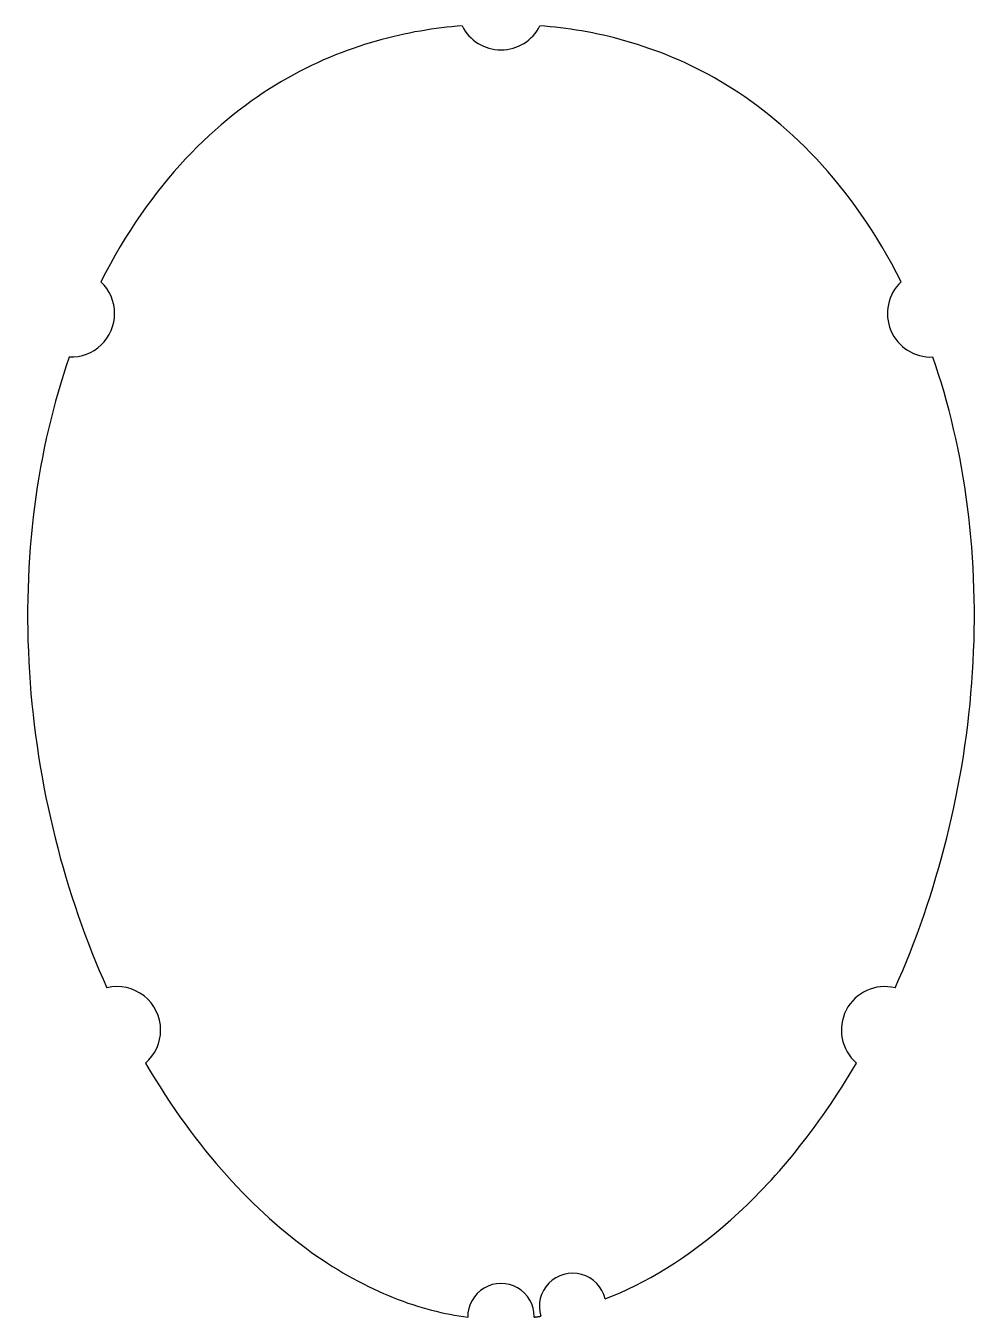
# Model space of a CAD drawing. Header units: millimetres. Extents: x -46 to 46, y -63 to 63.
import ezdxf

# ---------------------------------------------------------------- set-up
doc = ezdxf.new("R2010")
doc.units = ezdxf.units.MM
doc.layers.add('Body006', color=7, linetype='CONTINUOUS')

msp = doc.modelspace()

# ---------------------------------------------------------------- linework, layer by layer
at = {"layer": 'Body006'}
for centre, radius, start, end in [((0, 65, 7), 4.25, -153.5129, -26.4798), ((0, 65, 8), 4.25, -153.5129, -26.4798), ((0, 65, 7), 4.25, -153.5129, -26.4798), ((0, 65, 8), 4.25, -153.5129, -26.4798), ((-42, 35, 7), 4.25, 0, 46.6445), ((-42, 35, 8), 4.25, 0, 46.6445), ((-42, 35, 7), 4.25, 0, 46.6445), ((-42, 35, 8), 4.25, 0, 46.6445), ((42, 35, 7), 4.25, 133.2421, -87.5313), ((42, 35, 8), 4.25, 133.2421, -87.5313), ((42, 35, 7), 4.25, 133.2421, -87.5313), ((42, 35, 8), 4.25, 133.2421, -87.5313), ((-42, 35, 7), 4.25, -92.3744, 0), ((-42, 35, 7), 4.25, -92.3744, 0), ((-42, 35, 8), 4.25, -92.3744, 0), ((-42, 35, 8), 4.25, -92.3744, 0), ((-37.5, -35, 7), 4.25, 0, 103.661), ((-37.5, -35, 8), 4.25, 0, 103.661), ((-37.5, -35, 8), 4.25, 0, 103.661), ((-37.5, -35, 7), 4.25, 0, 103.661), ((37.5, -35, 7), 4.25, 76.4594, -130.8369), ((37.5, -35, 8), 4.25, 76.4594, -130.8369), ((37.5, -35, 7), 4.25, 76.4594, -130.8369), ((37.5, -35, 8), 4.25, 76.4594, -130.8369), ((-37.5, -35, 7), 4.25, -49.2965, 0), ((-37.5, -35, 8), 4.25, -49.2965, 0), ((-37.5, -35, 7), 4.25, -49.2965, 0), ((-37.5, -35, 8), 4.25, -49.2965, 0), ((7, -62, 7), 3.25, 13.1114, -162.961), ((7, -62, 8), 3.25, 13.1114, -162.961), ((7, -62, 7), 3.25, 13.1114, -162.961), ((7, -62, 8), 3.25, 13.1114, -162.961), ((0, -63, 7), 3.25, 0, -179.2334), ((0, -63, 8), 3.25, 0, -179.2334), ((0, -63, 8), 3.25, 0, -179.2334), ((0, -63, 7), 3.25, 0, -179.2334), ((0, -63, 7), 3.25, -0.7375, 0), ((0, -63, 8), 3.25, -0.7375, 0), ((0, -63, 7), 3.25, -0.7375, 0), ((0, -63, 8), 3.25, -0.7375, 0)]:
    msp.add_arc(centre, radius, start, end, dxfattribs=at)
for points, knots in [([(-3.8, 63.1, 7), (-6.43, 62.9, 7), (-9.24, 62.46, 7), (-12.21, 61.61, 7), (-15.17, 60.77, 7), (-18.29, 59.52, 7), (-21.44, 57.66, 7), (-24.6, 55.8, 7), (-27.79, 53.34, 7), (-30.81, 50.11, 7), (-33.83, 46.88, 7), (-36.68, 42.88, 7), (-39.08, 38.09, 7)], [0.0396662, 0.0396662, 0.0396662, 0.0396662, 0.1185368, 0.1185368, 0.1185368, 0.1974074, 0.1974074, 0.1974074, 0.2762779, 0.2762779, 0.2762779, 0.3551485, 0.3551485, 0.3551485, 0.3551485]), ([(-3.8, 63.1, 8), (-6.43, 62.9, 8), (-9.24, 62.46, 8), (-12.21, 61.61, 8), (-15.17, 60.77, 8), (-18.29, 59.52, 8), (-21.44, 57.66, 8), (-24.6, 55.8, 8), (-27.79, 53.34, 8), (-30.81, 50.11, 8), (-33.83, 46.88, 8), (-36.68, 42.88, 8), (-39.08, 38.09, 8)], [0.0396662, 0.0396662, 0.0396662, 0.0396662, 0.1185368, 0.1185368, 0.1185368, 0.1974074, 0.1974074, 0.1974074, 0.2762779, 0.2762779, 0.2762779, 0.3551485, 0.3551485, 0.3551485, 0.3551485]), ([(-3.8, 63.1, 7), (-6.43, 62.9, 7), (-9.24, 62.46, 7), (-12.21, 61.61, 7), (-15.17, 60.77, 7), (-18.29, 59.52, 7), (-21.44, 57.66, 7), (-24.6, 55.8, 7), (-27.79, 53.34, 7), (-30.81, 50.11, 7), (-33.83, 46.88, 7), (-36.68, 42.88, 7), (-39.08, 38.09, 7)], [0.0396662, 0.0396662, 0.0396662, 0.0396662, 0.1185368, 0.1185368, 0.1185368, 0.1974074, 0.1974074, 0.1974074, 0.2762779, 0.2762779, 0.2762779, 0.3551485, 0.3551485, 0.3551485, 0.3551485]), ([(-3.8, 63.1, 8), (-6.43, 62.9, 8), (-9.24, 62.46, 8), (-12.21, 61.61, 8), (-15.17, 60.77, 8), (-18.29, 59.52, 8), (-21.44, 57.66, 8), (-24.6, 55.8, 8), (-27.79, 53.34, 8), (-30.81, 50.11, 8), (-33.83, 46.88, 8), (-36.68, 42.88, 8), (-39.08, 38.09, 8)], [0.0396662, 0.0396662, 0.0396662, 0.0396662, 0.1185368, 0.1185368, 0.1185368, 0.1974074, 0.1974074, 0.1974074, 0.2762779, 0.2762779, 0.2762779, 0.3551485, 0.3551485, 0.3551485, 0.3551485]), ([(39.09, 38.1, 7), (36.69, 42.88, 7), (33.84, 46.89, 7), (30.82, 50.11, 7), (27.79, 53.35, 7), (24.6, 55.81, 7), (21.45, 57.67, 7), (18.29, 59.52, 7), (15.17, 60.77, 7), (12.21, 61.62, 7), (9.24, 62.46, 7), (6.43, 62.9, 7), (3.8, 63.11, 7)], [1.6449051, 1.6449051, 1.6449051, 1.6449051, 1.7238132, 1.7238132, 1.7238132, 1.8027212, 1.8027212, 1.8027212, 1.8816292, 1.8816292, 1.8816292, 1.9605373, 1.9605373, 1.9605373, 1.9605373]), ([(39.09, 38.1, 8), (36.69, 42.88, 8), (33.84, 46.89, 8), (30.82, 50.11, 8), (27.79, 53.35, 8), (24.6, 55.81, 8), (21.45, 57.67, 8), (18.29, 59.52, 8), (15.17, 60.77, 8), (12.21, 61.62, 8), (9.24, 62.46, 8), (6.43, 62.9, 8), (3.8, 63.11, 8)], [1.6449051, 1.6449051, 1.6449051, 1.6449051, 1.7238132, 1.7238132, 1.7238132, 1.8027212, 1.8027212, 1.8027212, 1.8816292, 1.8816292, 1.8816292, 1.9605373, 1.9605373, 1.9605373, 1.9605373]), ([(39.09, 38.1, 8), (36.69, 42.88, 8), (33.84, 46.89, 8), (30.82, 50.11, 8), (27.79, 53.35, 8), (24.6, 55.81, 8), (21.45, 57.67, 8), (18.29, 59.52, 8), (15.17, 60.77, 8), (12.21, 61.62, 8), (9.24, 62.46, 8), (6.43, 62.9, 8), (3.8, 63.11, 8)], [1.6449051, 1.6449051, 1.6449051, 1.6449051, 1.7238132, 1.7238132, 1.7238132, 1.8027212, 1.8027212, 1.8027212, 1.8816292, 1.8816292, 1.8816292, 1.9605373, 1.9605373, 1.9605373, 1.9605373]), ([(39.09, 38.1, 7), (36.69, 42.88, 7), (33.84, 46.89, 7), (30.82, 50.11, 7), (27.79, 53.35, 7), (24.6, 55.81, 7), (21.45, 57.67, 7), (18.29, 59.52, 7), (15.17, 60.77, 7), (12.21, 61.62, 7), (9.24, 62.46, 7), (6.43, 62.9, 7), (3.8, 63.11, 7)], [1.6449051, 1.6449051, 1.6449051, 1.6449051, 1.7238132, 1.7238132, 1.7238132, 1.8027212, 1.8027212, 1.8027212, 1.8816292, 1.8816292, 1.8816292, 1.9605373, 1.9605373, 1.9605373, 1.9605373]), ([(-42.18, 30.75, 7), (-43.74, 26.28, 7), (-44.91, 21.33, 7), (-45.58, 16.12, 7), (-46.25, 10.91, 7), (-46.42, 5.43, 7), (-46.07, -0.05, 7), (-45.73, -5.53, 7), (-44.86, -11.01, 7), (-43.56, -16.22, 7), (-42.26, -21.43, 7), (-40.53, -26.38, 7), (-38.5, -30.87, 7)], [0.3927369, 0.3927369, 0.3927369, 0.3927369, 0.4573578, 0.4573578, 0.4573578, 0.5219787, 0.5219787, 0.5219787, 0.5865997, 0.5865997, 0.5865997, 0.6512206, 0.6512206, 0.6512206, 0.6512206]), ([(-42.18, 30.75, 8), (-43.74, 26.28, 8), (-44.91, 21.33, 8), (-45.58, 16.12, 8), (-46.25, 10.91, 8), (-46.42, 5.43, 8), (-46.07, -0.05, 8), (-45.73, -5.53, 8), (-44.86, -11.01, 8), (-43.56, -16.22, 8), (-42.26, -21.43, 8), (-40.53, -26.38, 8), (-38.5, -30.87, 8)], [0.3927369, 0.3927369, 0.3927369, 0.3927369, 0.4573578, 0.4573578, 0.4573578, 0.5219787, 0.5219787, 0.5219787, 0.5865997, 0.5865997, 0.5865997, 0.6512206, 0.6512206, 0.6512206, 0.6512206]), ([(-42.18, 30.75, 7), (-43.74, 26.28, 7), (-44.91, 21.33, 7), (-45.58, 16.12, 7), (-46.25, 10.91, 7), (-46.42, 5.43, 7), (-46.07, -0.05, 7), (-45.73, -5.53, 7), (-44.86, -11.01, 7), (-43.56, -16.22, 7), (-42.26, -21.43, 7), (-40.53, -26.38, 7), (-38.5, -30.87, 7)], [0.3927369, 0.3927369, 0.3927369, 0.3927369, 0.4573578, 0.4573578, 0.4573578, 0.5219787, 0.5219787, 0.5219787, 0.5865997, 0.5865997, 0.5865997, 0.6512206, 0.6512206, 0.6512206, 0.6512206]), ([(-42.18, 30.75, 8), (-43.74, 26.28, 8), (-44.91, 21.33, 8), (-45.58, 16.12, 8), (-46.25, 10.91, 8), (-46.42, 5.43, 8), (-46.07, -0.05, 8), (-45.73, -5.53, 8), (-44.86, -11.01, 8), (-43.56, -16.22, 8), (-42.26, -21.43, 8), (-40.53, -26.38, 8), (-38.5, -30.87, 8)], [0.3927369, 0.3927369, 0.3927369, 0.3927369, 0.4573578, 0.4573578, 0.4573578, 0.5219787, 0.5219787, 0.5219787, 0.5865997, 0.5865997, 0.5865997, 0.6512206, 0.6512206, 0.6512206, 0.6512206]), ([(38.5, -30.87, 7), (40.52, -26.37, 7), (42.25, -21.43, 7), (43.55, -16.22, 7), (44.86, -11.01, 7), (45.72, -5.53, 7), (46.07, -0.05, 7), (46.42, 5.43, 7), (46.25, 10.91, 7), (45.58, 16.12, 7), (44.92, 21.34, 7), (43.75, 26.28, 7), (42.18, 30.75, 7)], [1.3488086, 1.3488086, 1.3488086, 1.3488086, 1.4134273, 1.4134273, 1.4134273, 1.478046, 1.478046, 1.478046, 1.5426647, 1.5426647, 1.5426647, 1.6072834, 1.6072834, 1.6072834, 1.6072834]), ([(38.5, -30.87, 8), (40.52, -26.37, 8), (42.25, -21.43, 8), (43.55, -16.22, 8), (44.86, -11.01, 8), (45.72, -5.53, 8), (46.07, -0.05, 8), (46.42, 5.43, 8), (46.25, 10.91, 8), (45.58, 16.12, 8), (44.92, 21.34, 8), (43.75, 26.28, 8), (42.18, 30.75, 8)], [1.3488086, 1.3488086, 1.3488086, 1.3488086, 1.4134273, 1.4134273, 1.4134273, 1.478046, 1.478046, 1.478046, 1.5426647, 1.5426647, 1.5426647, 1.6072834, 1.6072834, 1.6072834, 1.6072834]), ([(38.5, -30.87, 8), (40.52, -26.37, 8), (42.25, -21.43, 8), (43.55, -16.22, 8), (44.86, -11.01, 8), (45.72, -5.53, 8), (46.07, -0.05, 8), (46.42, 5.43, 8), (46.25, 10.91, 8), (45.58, 16.12, 8), (44.92, 21.34, 8), (43.75, 26.28, 8), (42.18, 30.75, 8)], [1.3488086, 1.3488086, 1.3488086, 1.3488086, 1.4134273, 1.4134273, 1.4134273, 1.478046, 1.478046, 1.478046, 1.5426647, 1.5426647, 1.5426647, 1.6072834, 1.6072834, 1.6072834, 1.6072834]), ([(38.5, -30.87, 7), (40.52, -26.37, 7), (42.25, -21.43, 7), (43.55, -16.22, 7), (44.86, -11.01, 7), (45.72, -5.53, 7), (46.07, -0.05, 7), (46.42, 5.43, 7), (46.25, 10.91, 7), (45.58, 16.12, 7), (44.92, 21.34, 7), (43.75, 26.28, 7), (42.18, 30.75, 7)], [1.3488086, 1.3488086, 1.3488086, 1.3488086, 1.4134273, 1.4134273, 1.4134273, 1.478046, 1.478046, 1.478046, 1.5426647, 1.5426647, 1.5426647, 1.6072834, 1.6072834, 1.6072834, 1.6072834]), ([(-34.73, -38.22, 7), (-32.25, -42.47, 7), (-29.56, -46.13, 7), (-26.8, -49.2, 7), (-24.05, -52.27, 7), (-21.24, -54.75, 7), (-18.5, -56.71, 7), (-15.76, -58.67, 7), (-13.08, -60.11, 7), (-10.52, -61.13, 7), (-7.96, -62.15, 7), (-5.53, -62.75, 7), (-3.25, -63.04, 7)], [0.6886638, 0.6886638, 0.6886638, 0.6886638, 0.7580288, 0.7580288, 0.7580288, 0.8273939, 0.8273939, 0.8273939, 0.8967589, 0.8967589, 0.8967589, 0.9661239, 0.9661239, 0.9661239, 0.9661239]), ([(-34.73, -38.22, 8), (-32.25, -42.47, 8), (-29.56, -46.13, 8), (-26.8, -49.2, 8), (-24.05, -52.27, 8), (-21.24, -54.75, 8), (-18.5, -56.71, 8), (-15.76, -58.67, 8), (-13.08, -60.11, 8), (-10.52, -61.13, 8), (-7.96, -62.15, 8), (-5.53, -62.75, 8), (-3.25, -63.04, 8)], [0.6886638, 0.6886638, 0.6886638, 0.6886638, 0.7580288, 0.7580288, 0.7580288, 0.8273939, 0.8273939, 0.8273939, 0.8967589, 0.8967589, 0.8967589, 0.9661239, 0.9661239, 0.9661239, 0.9661239]), ([(-34.73, -38.22, 7), (-32.25, -42.47, 7), (-29.56, -46.13, 7), (-26.8, -49.2, 7), (-24.05, -52.27, 7), (-21.24, -54.75, 7), (-18.5, -56.71, 7), (-15.76, -58.67, 7), (-13.08, -60.11, 7), (-10.52, -61.13, 7), (-7.96, -62.15, 7), (-5.53, -62.75, 7), (-3.25, -63.04, 7)], [0.6886638, 0.6886638, 0.6886638, 0.6886638, 0.7580288, 0.7580288, 0.7580288, 0.8273939, 0.8273939, 0.8273939, 0.8967589, 0.8967589, 0.8967589, 0.9661239, 0.9661239, 0.9661239, 0.9661239]), ([(-34.73, -38.22, 8), (-32.25, -42.47, 8), (-29.56, -46.13, 8), (-26.8, -49.2, 8), (-24.05, -52.27, 8), (-21.24, -54.75, 8), (-18.5, -56.71, 8), (-15.76, -58.67, 8), (-13.08, -60.11, 8), (-10.52, -61.13, 8), (-7.96, -62.15, 8), (-5.53, -62.75, 8), (-3.25, -63.04, 8)], [0.6886638, 0.6886638, 0.6886638, 0.6886638, 0.7580288, 0.7580288, 0.7580288, 0.8273939, 0.8273939, 0.8273939, 0.8967589, 0.8967589, 0.8967589, 0.9661239, 0.9661239, 0.9661239, 0.9661239]), ([(10.17, -61.26, 7), (14.04, -59.77, 7), (18.22, -57.3, 7), (22.45, -53.54, 7), (24.57, -51.65, 7), (26.69, -49.45, 7), (28.76, -46.89, 7), (30.82, -44.34, 7), (32.84, -41.45, 7), (34.72, -38.22, 7)], [1.100208, 1.100208, 1.100208, 1.100208, 1.2058007, 1.2058007, 1.2058007, 1.258597, 1.258597, 1.258597, 1.3113934, 1.3113934, 1.3113934, 1.3113934]), ([(10.17, -61.26, 8), (14.04, -59.77, 8), (18.22, -57.3, 8), (22.45, -53.54, 8), (24.57, -51.65, 8), (26.69, -49.45, 8), (28.76, -46.89, 8), (30.82, -44.34, 8), (32.84, -41.45, 8), (34.72, -38.22, 8)], [1.100208, 1.100208, 1.100208, 1.100208, 1.2058007, 1.2058007, 1.2058007, 1.258597, 1.258597, 1.258597, 1.3113934, 1.3113934, 1.3113934, 1.3113934]), ([(10.17, -61.26, 7), (14.04, -59.77, 7), (18.22, -57.3, 7), (22.45, -53.54, 7), (24.57, -51.65, 7), (26.69, -49.45, 7), (28.76, -46.89, 7), (30.82, -44.34, 7), (32.84, -41.45, 7), (34.72, -38.22, 7)], [1.100208, 1.100208, 1.100208, 1.100208, 1.2058007, 1.2058007, 1.2058007, 1.258597, 1.258597, 1.258597, 1.3113934, 1.3113934, 1.3113934, 1.3113934]), ([(10.17, -61.26, 8), (14.04, -59.77, 8), (18.22, -57.3, 8), (22.45, -53.54, 8), (24.57, -51.65, 8), (26.69, -49.45, 8), (28.76, -46.89, 8), (30.82, -44.34, 8), (32.84, -41.45, 8), (34.72, -38.22, 8)], [1.100208, 1.100208, 1.100208, 1.100208, 1.2058007, 1.2058007, 1.2058007, 1.258597, 1.258597, 1.258597, 1.3113934, 1.3113934, 1.3113934, 1.3113934])]:
    msp.add_open_spline(points, degree=3, knots=knots, dxfattribs=at)
for points, degree in [([(-3.8, 63.1, 8), (-3.8, 63.1, 7)], 1), ([(-3.8, 63.1, 8), (-3.8, 63.1, 7)], 1), ([(3.8, 63.11, 8), (3.8, 63.11, 7)], 1), ([(3.8, 63.11, 8), (3.8, 63.11, 7)], 1), ([(-39.08, 38.09, 8), (-39.08, 38.09, 7)], 1), ([(-39.08, 38.09, 8), (-39.08, 38.09, 7)], 1), ([(39.09, 38.1, 8), (39.09, 38.1, 7)], 1), ([(39.09, 38.1, 8), (39.09, 38.1, 7)], 1), ([(-42.18, 30.75, 8), (-42.18, 30.75, 7)], 1), ([(-42.18, 30.75, 8), (-42.18, 30.75, 7)], 1), ([(42.18, 30.75, 8), (42.18, 30.75, 7)], 1), ([(42.18, 30.75, 8), (42.18, 30.75, 7)], 1), ([(-38.5, -30.87, 8), (-38.5, -30.87, 7)], 1), ([(-38.5, -30.87, 8), (-38.5, -30.87, 7)], 1), ([(38.5, -30.87, 8), (38.5, -30.87, 7)], 1), ([(38.5, -30.87, 8), (38.5, -30.87, 7)], 1), ([(-34.73, -38.22, 8), (-34.73, -38.22, 7)], 1), ([(-34.73, -38.22, 8), (-34.73, -38.22, 7)], 1), ([(34.72, -38.22, 8), (34.72, -38.22, 7)], 1), ([(34.72, -38.22, 8), (34.72, -38.22, 7)], 1), ([(10.17, -61.26, 8), (10.17, -61.26, 7)], 1), ([(10.17, -61.26, 8), (10.17, -61.26, 7)], 1), ([(-3.25, -63.04, 8), (-3.25, -63.04, 7)], 1), ([(-3.25, -63.04, 8), (-3.25, -63.04, 7)], 1), ([(3.25, -63.04, 7), (3.57, -63, 7), (3.89, -62.95, 7)], 2), ([(3.25, -63.04, 8), (3.57, -63, 8), (3.89, -62.95, 8)], 2), ([(3.25, -63.04, 7), (3.57, -63, 7), (3.89, -62.95, 7)], 2), ([(3.25, -63.04, 8), (3.57, -63, 8), (3.89, -62.95, 8)], 2), ([(3.25, -63.04, 8), (3.25, -63.04, 7)], 1), ([(3.25, -63.04, 8), (3.25, -63.04, 7)], 1), ([(3.89, -62.95, 8), (3.89, -62.95, 7)], 1), ([(3.89, -62.95, 8), (3.89, -62.95, 7)], 1)]:
    msp.add_open_spline(points, degree=degree, dxfattribs=at)

doc.saveas('drawing.dxf')
